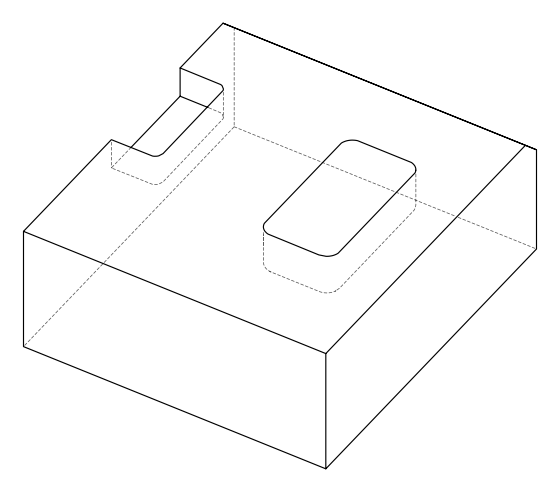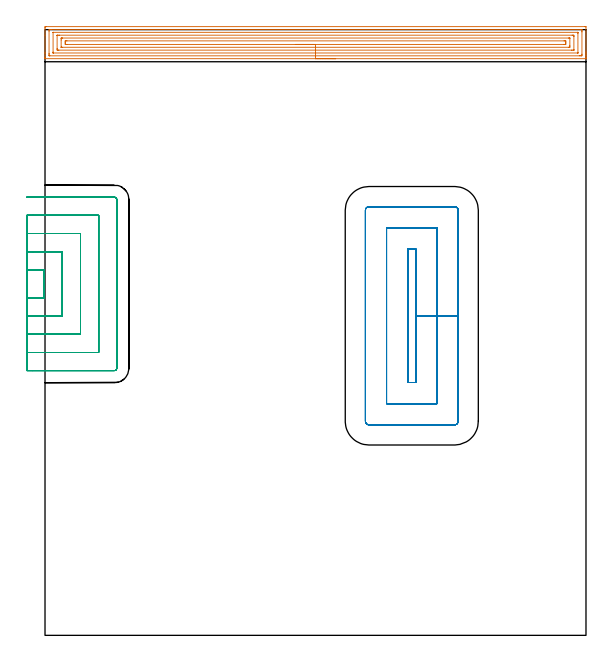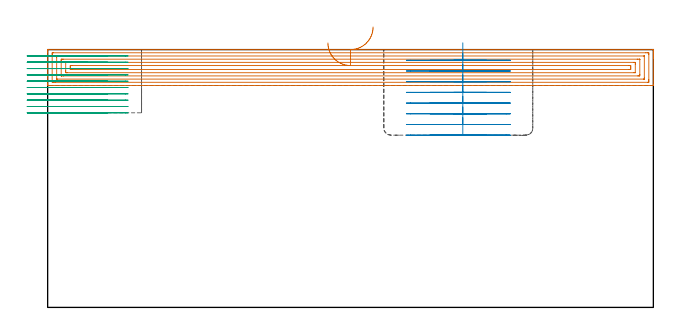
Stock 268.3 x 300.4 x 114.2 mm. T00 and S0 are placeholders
(PLAN: 3 operations, 2 tool changes, 44.2 min)
(1 AREA_MILL | FG_CHAMFER_SURFACE | UGT0205_001 | 13.16 min | 33916 mm3)
(2 MILL_RECTANGULAR_POCKET | POCKET_RECTANGULAR_STRAIGHT | UGT0201_095 | Follow Part, ap 5, ae 75% | 12.06 min | 315367 mm3)
(3 MILL_SLOT | SLOT_PARTIAL_RECTANGULAR | NXT0201_011 | Follow Part, ap 3, ae 75% | 18.95 min | 113529 mm3)
(TOOL UGT0205_001 | Chamfer Mill 20 x 3 x 45 deg. | D20 FL50 Z2)
(TOOL UGT0201_095 | End mill 20 mm | D20 R3 FL38 Z4)
(TOOL NXT0201_011 | ENDMILL 12mm [2P460-1200-NA 1630] | D12 FL38 Z6)
(OP 1 AREA_MILL)
G17 G21 G94 G90
T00 M6
G54
G17 G0 G90 X144.15 Y286. S1061 M3
G43 Z124.2 H0
G94 G1 X144.112 Z123.328 F250.
X143.998 Z122.463
X143.809 Z121.612
X143.547 Z120.78
X143.213 Z119.974
X142.81 Z119.2
X142.342 Z118.464
X141.81 Z117.772
X141.221 Z117.129
X140.578 Z116.539
X139.886 Z116.008
X139.15 Z115.54
X138.376 Z115.137
X137.57 Z114.803
X136.738 Z114.541
X135.886 Z114.352
X135.022 Z114.238
X134.15 Z114.2
X0.168
X0.008 Y286.003 Z114.188
X0.006 Y286.005 Z114.185
X0. Y286.344 Z113.855
Y286.668 Z113.531
Y287.337 Z112.858
Y288.553 Z111.644
Y289.101 Z111.094
Y297.644 Z102.553
Y301.171 Z99.026
X0.003 Y301.445 Z98.753
X0.01 Y301.892 Z98.306
X0.159 Y301.896 Z98.302
X0.616 Y301.9 Z98.3
X267.684
X268.12 Y301.896 Z98.302
X268.29 Y301.892 Z98.306
X268.3 Y301.718 Z98.479
Y289.709 Z110.487
Y289.101 Z111.094
Y288.553 Z111.644
Y288.219 Z111.977
Y287.671 Z112.525
Y287.337 Z112.858
Y286.668 Z113.531
Y286.345 Z113.854
X268.294 Y286.005 Z114.185
X268.292 Y286.003 Z114.188
X268.132 Y286. Z114.2
X134.15
Y287.414 Z112.786
X2.402 Y287.415 Z112.785
X2.323
X2.031 Y287.421 Z112.779
X2.01 Y287.516 Z112.684
X2.003 Y287.732 Z112.468
X2.001 Y288.219 Z111.981
X2. Y288.616 Z111.584
X2.001 Y299.681 Z100.519
X2.002 Y300.076 Z100.124
X2.01 Y300.469 Z99.731
X2.402 Y300.483 Z99.717
X2.482 Y300.484 Z99.716
X3.296 Y300.486 Z99.714
X265.898 Y300.485 Z99.715
X265.977
X266.269 Y300.479 Z99.721
X266.29 Y300.384 Z99.816
X266.297 Y300.169 Z100.031
X266.299 Y299.681 Z100.519
X266.3 Y299.284 Z100.916
X266.299 Y288.219 Z111.981
X266.298 Y287.824 Z112.376
X266.29 Y287.431 Z112.769
X265.898 Y287.417 Z112.783
X265.818 Y287.416 Z112.785
X265.004 Y287.414 Z112.786
X134.15
Y288.829 Z111.371
X4.189
X4.097 Y288.83 Z111.37
X4.025 Y288.833 Z111.367
X4.01 Y288.835 Z111.365
X4.007 Y288.861 Z111.339
X4.003 Y288.914 Z111.286
X4.001 Y289.101 Z111.099
X4. Y289.287 Z110.913
X4.001 Y298.985 Z101.215
X4.007 Y299.047 Z101.153
X4.01 Y299.065 Z101.135
X4.018 Y299.067 Z101.133
X4.051 Y299.069 Z101.131
X4.189 Y299.071 Z101.129
X264.111
X264.203 Y299.07 Z101.13
X264.275 Y299.067 Z101.133
X264.29 Y299.065 Z101.135
X264.293 Y299.039 Z101.161
X264.297 Y298.986 Z101.214
X264.299 Y298.8 Z101.4
X264.3 Y298.613 Z101.587
X264.299 Y288.916 Z111.284
X264.293 Y288.853 Z111.347
X264.29 Y288.835 Z111.365
X264.282 Y288.833 Z111.367
X264.249 Y288.831 Z111.369
X264.111 Y288.829 Z111.371
X134.15
Y290.243 Z109.957
X6.868
X6.603 Y290.244 Z109.956
X6.128 Y290.248 Z109.952
X6.023 Y290.25 Z109.95
X6.01 Y290.432 Z109.768
X6. Y290.839 Z109.361
Y290.864 Z109.336
X6.001 Y297.465 Z102.735
X6.003 Y297.572 Z102.628
X6.006 Y297.625 Z102.575
X6.009 Y297.647 Z102.553
X6.031 Y297.65 Z102.55
X6.243 Y297.654 Z102.546
X6.868 Y297.657 Z102.543
X7.132
X261.432
X261.697 Y297.656 Z102.544
X262.172 Y297.652 Z102.548
X262.277 Y297.651 Z102.549
X262.29 Y297.468 Z102.732
X262.3 Y297.061 Z103.139
Y297.036 Z103.164
X262.299 Y290.435 Z109.765
X262.297 Y290.328 Z109.872
X262.294 Y290.275 Z109.925
X262.291 Y290.254 Z109.946
X262.269 Y290.25 Z109.95
X262.057 Y290.246 Z109.954
X261.432 Y290.243 Z109.957
X261.168
X134.15
Y291.657 Z108.543
X8.565
X8.385 Y291.659 Z108.541
X8.027 Y291.664 Z108.536
X8.008 Y291.671 Z108.529
X8.005 Y291.68 Z108.52
X8.001 Y291.703 Z108.497
X8. Y295.273 Z104.927
X8.001 Y295.918 Z104.282
X8.006 Y296.154 Z104.046
X8.01 Y296.228 Z103.972
X8.296 Y296.238 Z103.962
X8.475 Y296.242 Z103.958
X8.565 Y296.243 Z103.957
X259.735
X259.915 Y296.241 Z103.959
X260.273 Y296.236 Z103.964
X260.292 Y296.229 Z103.971
X260.295 Y296.22 Z103.98
X260.299 Y296.197 Z104.003
X260.3 Y292.627 Z107.573
X260.299 Y291.982 Z108.218
X260.294 Y291.746 Z108.454
X260.29 Y291.672 Z108.528
X260.005 Y291.662 Z108.538
X259.825 Y291.658 Z108.542
X259.735 Y291.657 Z108.543
X134.15
Y293.071 Z107.129
X10.885
X10.441 Y293.074 Z107.126
X10.01 Y293.081 Z107.119
X10.003 Y293.509 Z106.691
X10. Y293.944 Z106.256
X10.002 Y294.391 Z105.809
X10.007 Y294.819 Z105.381
X10.441 Y294.826 Z105.374
X10.891 Y294.829 Z105.371
X257.415
X257.859 Y294.826 Z105.374
X258.29 Y294.819 Z105.381
X258.297 Y294.391 Z105.809
X258.3 Y293.956 Z106.244
X258.298 Y293.509 Z106.691
X258.293 Y293.081 Z107.119
X257.859 Y293.074 Z107.126
X257.409 Y293.071 Z107.129
X134.15
X133.278 Z107.167
X132.414 Z107.281
X131.562 Z107.47
X130.73 Z107.732
X129.924 Z108.066
X129.15 Z108.469
X128.414 Z108.937
X127.722 Z109.468
X127.079 Z110.058
X126.49 Z110.701
X125.958 Z111.393
X125.49 Z112.129
X125.087 Z112.903
X124.753 Z113.709
X124.491 Z114.541
X124.302 Z115.392
X124.188 Z116.257
X124.15 Z117.129
G0 Z124.2
M5
M2
(OP 2 MILL_RECTANGULAR_POCKET)
G17 G21 G94 G90
T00 M6
G54
G17 G0 G90 X183.9 Y129.623 S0 M3
G43 Z124.2 H0
Z117.2
G94 G1 Y158.5 Z109.462 F250.
Y191.6 F500.
X179.9
Y125.4
X183.9
Y158.5
X194.4
Y202.1
X169.4
Y114.9
X194.4
Y158.5
X204.9
Y210.8
G3 X203.1 Y212.6 R1.8
G1 X160.7
G3 X158.9 Y210.8 R1.8
G1 Y106.2
G3 X160.7 Y104.4 R1.8
G1 X203.1
G3 X204.9 Y106.2 R1.8
G1 Y158.5
Y159.5
G0 X183.9 Y129.623 Z112.462
G1 Y158.5 Z104.725 F250.
Y191.6 F500.
X179.9
Y125.4
X183.9
Y158.5
X194.4
Y202.1
X169.4
Y114.9
X194.4
Y158.5
X204.9
Y210.8
G3 X203.1 Y212.6 R1.8
G1 X160.7
G3 X158.9 Y210.8 R1.8
G1 Y106.2
G3 X160.7 Y104.4 R1.8
G1 X203.1
G3 X204.9 Y106.2 R1.8
G1 Y158.5
Y159.5
G0 X183.9 Y129.623 Z107.725
G1 Y158.5 Z99.987 F250.
Y191.6 F500.
X179.9
Y125.4
X183.9
Y158.5
X194.4
Y202.1
X169.4
Y114.9
X194.4
Y158.5
X204.9
Y210.8
G3 X203.1 Y212.6 R1.8
G1 X160.7
G3 X158.9 Y210.8 R1.8
G1 Y106.2
G3 X160.7 Y104.4 R1.8
G1 X203.1
G3 X204.9 Y106.2 R1.8
G1 Y158.5
Y159.5
G0 X183.9 Y129.623 Z102.987
G1 Y158.5 Z95.25 F250.
Y191.6 F500.
X179.9
Y125.4
X183.9
Y158.5
X194.4
Y202.1
X169.4
Y114.9
X194.4
Y158.5
X204.9
Y210.8
G3 X203.1 Y212.6 R1.8
G1 X160.7
G3 X158.9 Y210.8 R1.8
G1 Y106.2
G3 X160.7 Y104.4 R1.8
G1 X203.1
G3 X204.9 Y106.2 R1.8
G1 Y158.5
Y159.5
G0 X183.9 Y129.623 Z98.25
G1 Y158.5 Z90.512 F250.
Y191.6 F500.
X179.9
Y125.4
X183.9
Y158.5
X194.4
Y202.1
X169.4
Y114.9
X194.4
Y158.5
X204.9
Y210.8
G3 X203.1 Y212.6 R1.8
G1 X160.7
G3 X158.9 Y210.8 R1.8
G1 Y106.2
G3 X160.7 Y104.4 R1.8
G1 X203.1
G3 X204.9 Y106.2 R1.8
G1 Y158.5
Y159.5
G0 X183.9 Y129.623 Z93.512
G1 Y158.5 Z85.775 F250.
Y191.6 F500.
X179.9
Y125.4
X183.9
Y158.5
X194.4
Y202.1
X169.4
Y114.9
X194.4
Y158.5
X204.9
Y210.8
G3 X203.1 Y212.6 R1.8
G1 X160.7
G3 X158.9 Y210.8 R1.8
G1 Y106.2
G3 X160.7 Y104.4 R1.8
G1 X203.1
G3 X204.9 Y106.2 R1.8
G1 Y158.5
Y159.5
G0 X183.9 Y129.623 Z88.775
G1 Y158.5 Z81.037 F250.
Y191.6 F500.
X179.9
Y125.4
X183.9
Y158.5
X194.4
Y202.1
X169.4
Y114.9
X194.4
Y158.5
X204.9
Y210.8
G3 X203.1 Y212.6 R1.8
G1 X160.7
G3 X158.9 Y210.8 R1.8
G1 Y106.2
G3 X160.7 Y104.4 R1.8
G1 X203.1
G3 X204.9 Y106.2 R1.8
G1 Y158.5
Y159.5
G0 X183.9 Y129.623 Z84.037
G1 Y158.5 Z76.3 F250.
Y191.6 F500.
X179.9
Y125.4
X183.9
Y158.5
X194.4
Y202.1
X169.4
Y114.9
X194.4
Y158.5
X204.9
Y210.8
G3 X203.1 Y212.6 R1.8
G1 X160.7
G3 X158.9 Y210.8 R1.8
G1 Y106.2
G3 X160.7 Y104.4 R1.8
G1 X203.1
G3 X204.9 Y106.2 R1.8
G1 Y158.5
Y159.5
G0 Z124.2
M5
M2
(OP 3 MILL_SLOT)
G17 G21 G94 G90
T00 M6
G54
G17 G0 G90 X-9. Y167.3 S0 M3
G43 Z124.2 H1
Z111.4
G94 G1 X-6. F250.
X-0.4 F500.
Y181.3
X-6.
X-9. F250.
Y158.3
X-6.
X8.6 F500.
Y190.3
X-6.
X-9. F250.
Y149.3
X-6.
X17.6 F500.
Y199.3
X-6.
X-9. F250.
Y140.3
X-6.
X26.6 F500.
Y208.3
X-6.
X-9. F250.
Y131.3
X-6.
X34.4 F500.
G3 X35.6 Y132.5 R1.2
G1 Y216.1
G3 X34.4 Y217.3 R1.2
G1 X-6.
X-9. F250.
G0 Y167.3 Z108.6
G1 X-6.
X-0.4 F500.
Y181.3
X-6.
X-9. F250.
Y158.3
X-6.
X8.6 F500.
Y190.3
X-6.
X-9. F250.
Y149.3
X-6.
X17.6 F500.
Y199.3
X-6.
X-9. F250.
Y140.3
X-6.
X26.6 F500.
Y208.3
X-6.
X-9. F250.
Y131.3
X-6.
X34.4 F500.
G3 X35.6 Y132.5 R1.2
G1 Y216.1
G3 X34.4 Y217.3 R1.2
G1 X-6.
X-9. F250.
G0 Y167.3 Z105.8
G1 X-6.
X-0.4 F500.
Y181.3
X-6.
X-9. F250.
Y158.3
X-6.
X8.6 F500.
Y190.3
X-6.
X-9. F250.
Y149.3
X-6.
X17.6 F500.
Y199.3
X-6.
X-9. F250.
Y140.3
X-6.
X26.6 F500.
Y208.3
X-6.
X-9. F250.
Y131.3
X-6.
X34.4 F500.
G3 X35.6 Y132.5 R1.2
G1 Y216.1
G3 X34.4 Y217.3 R1.2
G1 X-6.
X-9. F250.
G0 Y167.3 Z103.
G1 X-6.
X-0.4 F500.
Y181.3
X-6.
X-9. F250.
Y158.3
X-6.
X8.6 F500.
Y190.3
X-6.
X-9. F250.
Y149.3
X-6.
X17.6 F500.
Y199.3
X-6.
X-9. F250.
Y140.3
X-6.
X26.6 F500.
Y208.3
X-6.
X-9. F250.
Y131.3
X-6.
X34.4 F500.
G3 X35.6 Y132.5 R1.2
G1 Y216.1
G3 X34.4 Y217.3 R1.2
G1 X-6.
X-9. F250.
G0 Y167.3 Z100.2
G1 X-6.
X-0.4 F500.
Y181.3
X-6.
X-9. F250.
Y158.3
X-6.
X8.6 F500.
Y190.3
X-6.
X-9. F250.
Y149.3
X-6.
X17.6 F500.
Y199.3
X-6.
X-9. F250.
Y140.3
X-6.
X26.6 F500.
Y208.3
X-6.
X-9. F250.
Y131.3
X-6.
X34.4 F500.
G3 X35.6 Y132.5 R1.2
G1 Y216.1
G3 X34.4 Y217.3 R1.2
G1 X-6.
X-9. F250.
G0 Y167.3 Z97.4
G1 X-6.
X-0.4 F500.
Y181.3
X-6.
X-9. F250.
Y158.3
X-6.
X8.6 F500.
Y190.3
X-6.
X-9. F250.
Y149.3
X-6.
X17.6 F500.
Y199.3
X-6.
X-9. F250.
Y140.3
X-6.
X26.6 F500.
Y208.3
X-6.
X-9. F250.
Y131.3
X-6.
X34.4 F500.
G3 X35.6 Y132.5 R1.2
G1 Y216.1
G3 X34.4 Y217.3 R1.2
G1 X-6.
X-9. F250.
G0 Y167.3 Z94.6
G1 X-6.
X-0.4 F500.
Y181.3
X-6.
X-9. F250.
Y158.3
X-6.
X8.6 F500.
Y190.3
X-6.
X-9. F250.
Y149.3
X-6.
X17.6 F500.
Y199.3
X-6.
X-9. F250.
Y140.3
X-6.
X26.6 F500.
Y208.3
X-6.
X-9. F250.
Y131.3
X-6.
X34.4 F500.
G3 X35.6 Y132.5 R1.2
G1 Y216.1
G3 X34.4 Y217.3 R1.2
G1 X-6.
X-9. F250.
G0 Y167.3 Z91.8
G1 X-6.
X-0.4 F500.
Y181.3
X-6.
X-9. F250.
Y158.3
X-6.
X8.6 F500.
Y190.3
X-6.
X-9. F250.
Y149.3
X-6.
X17.6 F500.
Y199.3
X-6.
X-9. F250.
Y140.3
X-6.
X26.6 F500.
Y208.3
X-6.
X-9. F250.
Y131.3
X-6.
X34.4 F500.
G3 X35.6 Y132.5 R1.2
G1 Y216.1
G3 X34.4 Y217.3 R1.2
G1 X-6.
X-9. F250.
G0 Y167.3 Z89.
G1 X-6.
X-0.4 F500.
Y181.3
X-6.
X-9. F250.
Y158.3
X-6.
X8.6 F500.
Y190.3
X-6.
X-9. F250.
Y149.3
X-6.
X17.6 F500.
Y199.3
X-6.
X-9. F250.
Y140.3
X-6.
X26.6 F500.
Y208.3
X-6.
X-9. F250.
Y131.3
X-6.
X34.4 F500.
G3 X35.6 Y132.5 R1.2
G1 Y216.1
G3 X34.4 Y217.3 R1.2
G1 X-6.
X-9. F250.
G0 Y167.3 Z86.2
G1 X-6.
X-0.4 F500.
Y181.3
X-6.
X-9. F250.
Y158.3
X-6.
X8.6 F500.
Y190.3
X-6.
X-9. F250.
Y149.3
X-6.
X17.6 F500.
Y199.3
X-6.
X-9. F250.
Y140.3
X-6.
X26.6 F500.
Y208.3
X-6.
X-9. F250.
Y131.3
X-6.
X34.4 F500.
G3 X35.6 Y132.5 R1.2
G1 Y216.1
G3 X34.4 Y217.3 R1.2
G1 X-6.
X-9. F250.
G0 Z124.2
M5
M2
